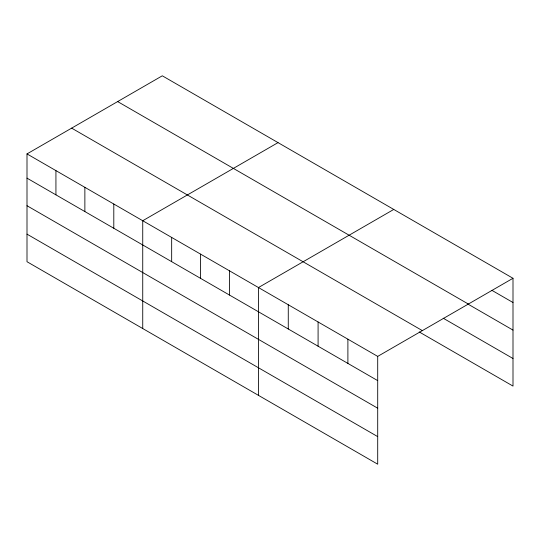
<?xml version="1.0" encoding="UTF-8"?>
<svg xmlns="http://www.w3.org/2000/svg" width="540" height="540" viewBox="0 0 540 540"><rect width="100%" height="100%" fill="white"/><g stroke="black" fill="none" stroke-linecap="round" stroke-linejoin="round"><path stroke-width="0.81" d="M27 153.914L377.703 356.393L377.703 464.198L27 261.718L27 153.914L162.297 75.803L513 278.282L513 386.087L419.209 331.938M278.026 142.621L142.736 220.732L142.736 328.536M393.761 209.439L258.464 287.55L258.464 395.354M377.703 356.393L513 278.282M491.913 290.344L513 302.515M117.646 101.581L468.356 304.054M467.924 304.067L513 330.095M443.198 318.209L513 358.506M71.645 128.135L422.354 330.615M27 178.146L377.703 380.626M27 205.726L377.703 408.206M27 234.144L377.703 436.617M347.895 339.181L347.895 363.413M318.087 321.968L318.087 346.207M288.272 304.763L288.272 328.995M229.534 270.844L229.534 295.083M200.597 254.138L200.597 278.377M171.666 237.438L171.666 261.671M113.798 204.025L113.798 228.265M84.868 187.326L84.868 211.559M55.931 170.62L55.931 194.852"/></g></svg>
